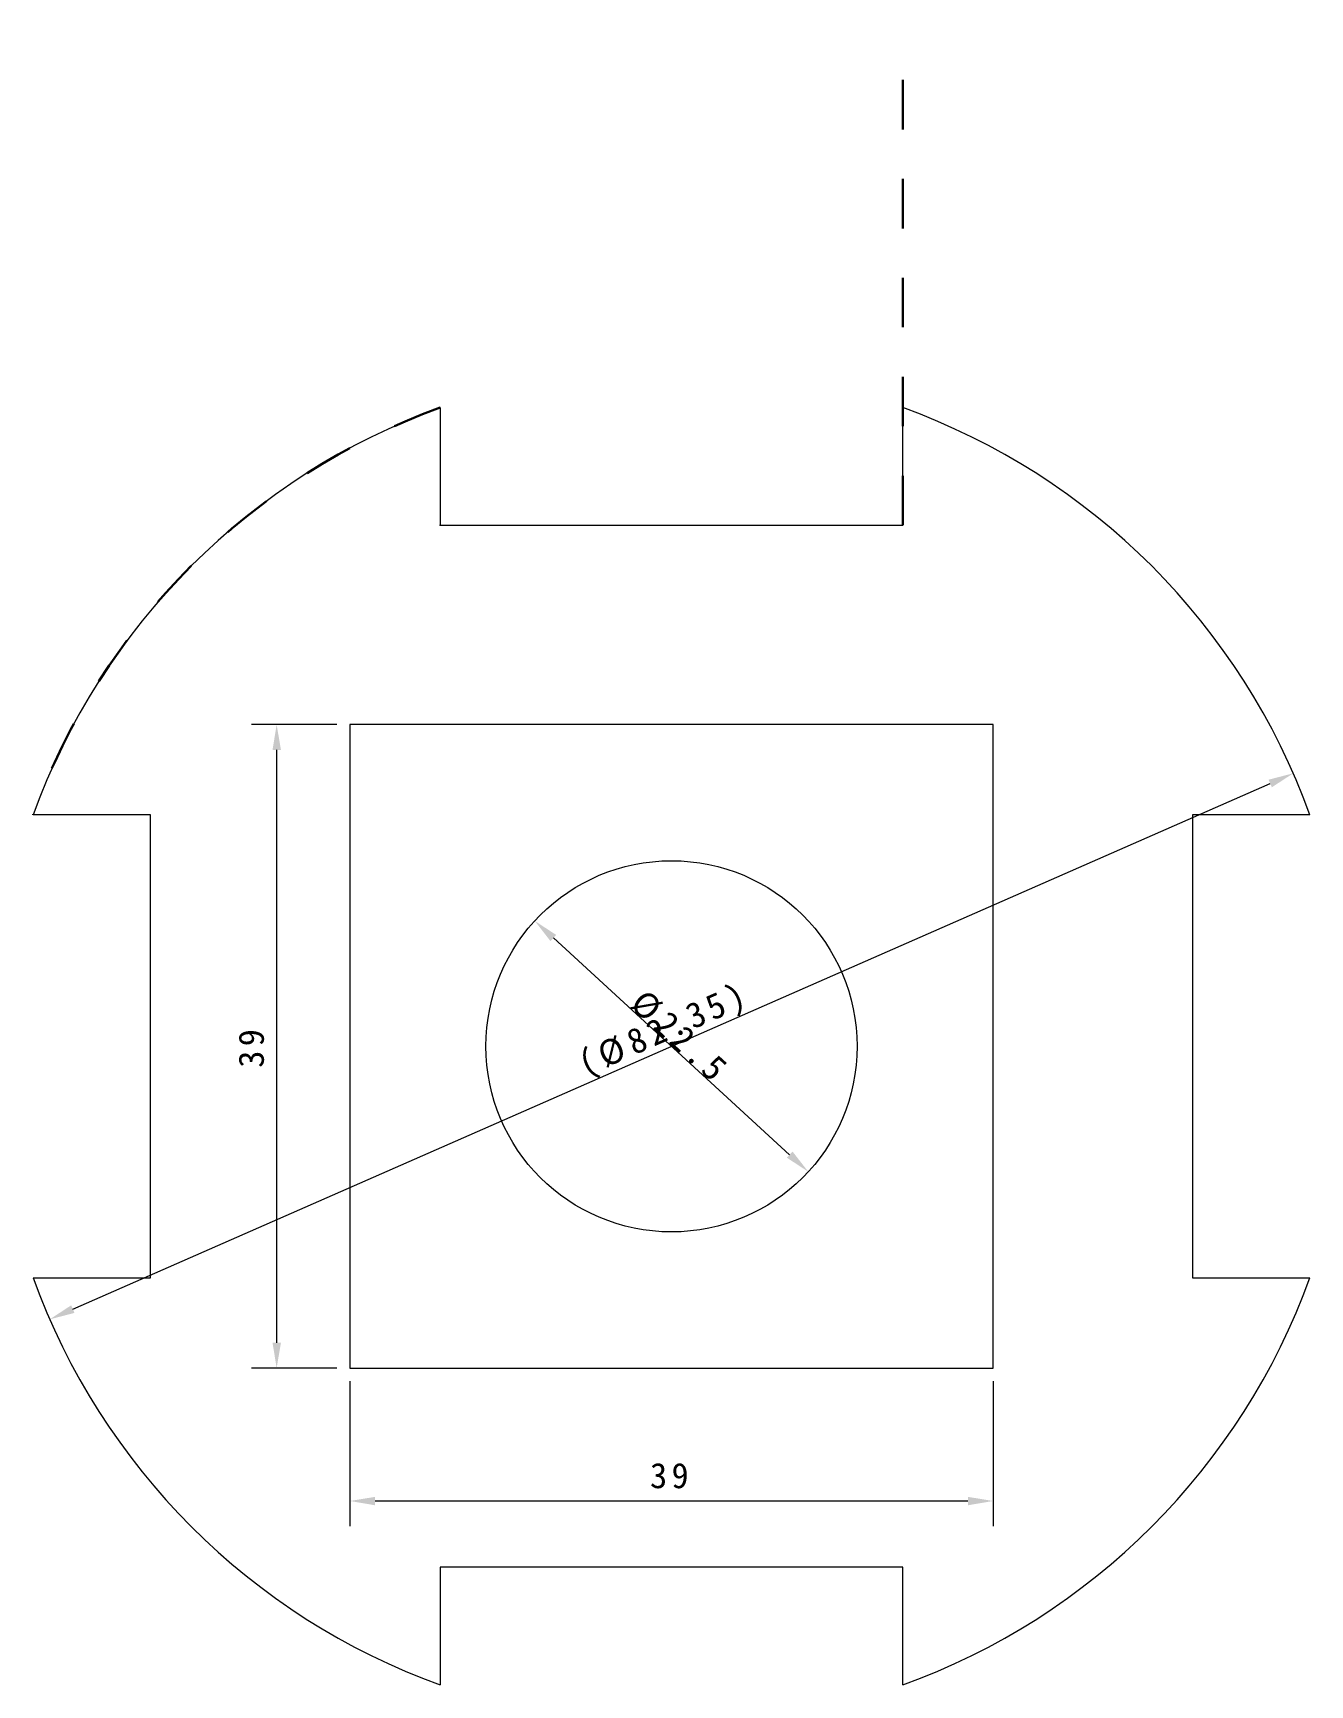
# Model space of a CAD drawing. Header units: millimetres. Extents: x -39 to 39, y -39 to 61.
import ezdxf

# ---------------------------------------------------------------- set-up
doc = ezdxf.new("R2010")
doc.units = ezdxf.units.MM
doc.header["$MEASUREMENT"] = 0
doc.linetypes.add('DASHED', pattern=[6, 3, -3])
doc.linetypes.add('DOT', pattern=[2.2, 0.2, -2])
doc.dimstyles.get("Standard").update_dxf_attribs({"dimtxt": 0.18, "dimasz": 0.18, "dimexe": 0.18, "dimexo": 0.0625, "dimgap": 0.09, "dimtad": 0, "dimtih": 1, "dimtoh": 1, "dimdec": 4, "dimzin": 0, "dimdsep": 46, "dimtxsty": 'Standard', "dimcen": 0.09, "dimadec": 0, "dimazin": 0, "dimtfac": 1, "dimtdec": 4, "dimtofl": 0, "dimtmove": 0, "dimatfit": 3, "dimfxl": 1, "dimtolj": 1, "dimtzin": 0, "dimarcsym": 0})

# ---------------------------------------------------------------- blocks, each defined once
blk = doc.blocks.new('*D1')
at = {"color": 7, "linetype": 'Continuous', "lineweight": 5}
blk.add_line((-36.3, -15.93), (36.3, 15.93), dxfattribs=at)
at = {"color": 7}
for points in [[(36.4, 15.7), (36.2, 16.16), (37.7, 16.55)], [(-36.4, -15.7), (-36.2, -16.16), (-37.7, -16.55)]]:
    blk.add_solid(points, dxfattribs=at)
at = {"layer": 'Defpoints', "color": 0}
for p in [(37.7, 16.55), (-37.7, -16.55)]:
    blk.add_point(p, dxfattribs=at)
at = {"color": 7, "lineweight": -3, "insert": (-0.4, 0.89), "char_height": 1.5316, "attachment_point": 5, "rotation": 23.6941}
blk.add_mtext('\\A1;{\\l\\f宋体|b0|i0;\\pxsm1;\\T1.25;\\W1;\\f宋体;({\\l\\f宋体|b0|i0;%%c}82.35)}', dxfattribs=at)
blk = doc.blocks.new('*D2')
at = {"color": 44, "linetype": 'Continuous', "lineweight": 5}
for p, q in [((-20.29, 19.5), (-25.47, 19.5)), ((-23.94, 17.97), (-23.94, -17.97)), ((-20.29, -19.5), (-25.47, -19.5))]:
    blk.add_line(p, q, dxfattribs=at)
at = {"color": 44}
for points in [[(-23.68, 17.97), (-24.19, 17.97), (-23.94, 19.5)], [(-24.19, -17.97), (-23.68, -17.97), (-23.94, -19.5)]]:
    blk.add_solid(points, dxfattribs=at)
at = {"layer": 'Defpoints', "color": 0}
for p in [(-19.5, 19.5), (-23.94, -19.5), (-19.5, -19.5)]:
    blk.add_point(p, dxfattribs=at)
at = {"color": 44, "lineweight": -3, "insert": (-25.47, 0), "char_height": 1.5316, "attachment_point": 5, "rotation": 90}
blk.add_mtext('\\A1;{\\l\\f宋体|b0|i0;\\pxsm1;\\T1.25;\\W1;\\f宋体;39}', dxfattribs=at)
blk = doc.blocks.new('*D3')
at = {"color": 44, "linetype": 'Continuous', "lineweight": 5}
for p, q in [((-19.5, -20.29), (-19.5, -29.09)), ((19.5, -20.29), (19.5, -29.09)), ((-17.97, -27.56), (17.97, -27.56))]:
    blk.add_line(p, q, dxfattribs=at)
at = {"color": 44}
for points in [[(-17.97, -27.31), (-17.97, -27.82), (-19.5, -27.56)], [(17.97, -27.82), (17.97, -27.31), (19.5, -27.56)]]:
    blk.add_solid(points, dxfattribs=at)
at = {"layer": 'Defpoints', "color": 0}
for p in [(-19.5, -19.5), (19.5, -19.5), (19.5, -27.56)]:
    blk.add_point(p, dxfattribs=at)
at = {"color": 44, "lineweight": -3, "insert": (0, -26.03), "char_height": 1.5316, "attachment_point": 5}
blk.add_mtext('\\A1;{\\l\\f宋体|b0|i0;\\pxsm1;\\T1.25;\\W1;\\f宋体;39}', dxfattribs=at)
blk = doc.blocks.new('*D4')
at = {"color": 44, "linetype": 'Continuous', "lineweight": 5}
blk.add_line((7.16, -6.57), (-7.16, 6.57), dxfattribs=at)
at = {"color": 44}
for points in [[(-6.99, 6.75), (-7.34, 6.38), (-8.29, 7.6)], [(6.99, -6.75), (7.34, -6.38), (8.29, -7.6)]]:
    blk.add_solid(points, dxfattribs=at)
at = {"layer": 'Defpoints', "color": 0}
for p in [(-8.29, 7.6), (8.29, -7.6)]:
    blk.add_point(p, dxfattribs=at)
at = {"color": 44, "lineweight": -3, "insert": (0.52, 0.56), "char_height": 1.5316, "attachment_point": 5, "rotation": 317.4923}
blk.add_mtext('\\A1;{\\l\\f宋体|b0|i0;\\pxsm1;\\T1.25;\\W1;\\f宋体;{\\l\\f宋体|b0|i0;%%c}22.5}', dxfattribs=at)

msp = doc.modelspace()

# ---------------------------------------------------------------- linework, layer by layer
at = {"color": 6, "linetype": 'DASHED', "lineweight": 30, "true_color": 0xff00ff}
msp.add_line((14.025, 31.581), (14.025, 61.419), dxfattribs=at)
at = {"color": 7, "linetype": 'Continuous', "lineweight": 20}
for p, q in [((-14.025, 38.711), (-14.025, 31.581)), ((14.025, 31.581), (14.025, 38.711)), ((-14.025, 31.581), (14.025, 31.581)), ((19.5, 19.5), (-19.5, 19.5)), ((-19.5, 19.5), (-19.5, -19.5)), ((19.5, -19.5), (19.5, 19.5)), ((-31.581, 14.025), (-38.711, 14.025)), ((-31.581, -14.025), (-31.581, 14.025)), ((38.711, 14.025), (31.581, 14.025)), ((31.581, 14.025), (31.581, -14.025)), ((-38.711, -14.025), (-31.581, -14.025)), ((31.581, -14.025), (38.711, -14.025)), ((-19.5, -19.5), (19.5, -19.5)), ((14.025, -31.581), (-14.025, -31.581)), ((-14.025, -31.581), (-14.025, -38.711)), ((14.025, -38.711), (14.025, -31.581))]:
    msp.add_line(p, q, dxfattribs=at)
msp.add_circle((0, 0), 11.25, dxfattribs=at)
for start, end in [(109.91528, 160.08472), (19.91528, 70.08472), (199.91528, 250.08472), (289.91528, 340.08472)]:
    msp.add_arc((0, 0), 41.174, start, end, dxfattribs=at)
at = {"color": 6, "linetype": 'DASHED', "lineweight": 30, "true_color": 0xff00ff}
msp.add_arc((0, 0), 41.174, 109.91528, 160.08472, dxfattribs=at)
at = {"color": 6, "linetype": 'Continuous', "lineweight": 5, "true_color": 0xff00ff}
msp.add_point((-14.025, 31.581), dxfattribs=at)
at = {"color": 7, "linetype": 'Continuous', "lineweight": 5}
msp.add_point((0, 0), dxfattribs=at)
at = {"color": 7, "linetype": 'DOT', "lineweight": 5}
msp.add_point((0, 0), dxfattribs=at)

# ---------------------------------------------------------------- dimensions: what is measured, and where the dimension line sits
at = {"color": 44, "linetype": 'Continuous', "lineweight": -3, "true_color": 0xa06000}
dim = msp.add_linear_dim(base=(-23.937, -19.5), p1=(-19.5, 19.5), p2=(-19.5, -19.5), angle=270, text='{\\l\\f宋体|b0|i0;\\pxsm1;\\T1.25;\\W1;\\f宋体;<>}', dimstyle='Standard', override={"dimscale": 0.5, "dimtxt": 3.06324, "dimasz": 3.06324, "dimexe": 3.06324, "dimexo": 1.5875, "dimgap": 1.53162, "dimtad": 1, "dimtih": 0, "dimtoh": 0, "dimdec": 2, "dimlfac": 1, "dimrnd": 0, "dimzin": 8, "dimdsep": 0, "dimlunit": 2, "dimpost": '<>', "dimsah": 1, "dimtsz": 0, "dimcen": -4.254534, "dimdle": 3.06324, "dimse1": 0, "dimse2": 0, "dimsd1": 0, "dimsd2": 0, "dimclrd": 44, "dimclre": 44, "dimclrt": 44, "dimaunit": 0, "dimadec": 0, "dimazin": 2, "dimtol": 0, "dimlim": 0, "dimtp": 0, "dimtm": 0, "dimtfac": 0.7, "dimtdec": 2, "dimtix": 0, "dimtofl": 1, "dimtmove": 0, "dimatfit": 2, "dimfrac": 2, "dimtzin": 0, "dimlwd": 5, "dimlwe": 5}, dxfattribs=at)
dim.commit()
dim.dimension.update_dxf_attribs({"geometry": '*D2', "text_midpoint": (-23.937, 0), "dimtype": 160})
for p1, p2, text, override, picture, middle in [((37.703, 16.546), (-37.703, -16.546), '{\\l\\f宋体|b0|i0;\\pxsm1;\\T1.25;\\W1;\\f宋体;(<>)}', {"dimscale": 0.5, "dimtxt": 3.06324, "dimasz": 3.06324, "dimexe": 3.06324, "dimexo": 1.5875, "dimgap": 1.53162, "dimtad": 1, "dimtih": 0, "dimtoh": 0, "dimdec": 2, "dimlfac": 1, "dimrnd": 0, "dimzin": 8, "dimdsep": 0, "dimlunit": 2, "dimpost": '{\\l\\f宋体|b0|i0;%%c}<>', "dimsah": 1, "dimtsz": 0, "dimcen": -4.254534, "dimdle": 3.06324, "dimse1": 0, "dimse2": 0, "dimsd1": 0, "dimsd2": 0, "dimclrd": 7, "dimclre": 7, "dimclrt": 7, "dimaunit": 0, "dimadec": 0, "dimazin": 2, "dimtol": 0, "dimlim": 0, "dimtp": 0, "dimtm": 0, "dimtfac": 0.7, "dimtdec": 2, "dimtix": 0, "dimtofl": 1, "dimtmove": 0, "dimatfit": 2, "dimfrac": 2, "dimtzin": 0, "dimlwd": 5, "dimlwe": 5}, '*D1', (0.304, -0.703)), ((-8.293, 7.601), (8.293, -7.601), '{\\l\\f宋体|b0|i0;\\pxsm1;\\T1.25;\\W1;\\f宋体;<>}', {"dimscale": 0.5, "dimtxt": 3.06324, "dimasz": 3.06324, "dimexe": 3.06324, "dimexo": 1.5875, "dimgap": 1.53162, "dimtad": 1, "dimtih": 0, "dimtoh": 0, "dimdec": 2, "dimlfac": 1, "dimrnd": 0, "dimzin": 8, "dimdsep": 0, "dimlunit": 2, "dimpost": '{\\l\\f宋体|b0|i0;%%c}<>', "dimsah": 1, "dimtsz": 0, "dimcen": -4.254534, "dimdle": 3.06324, "dimse1": 0, "dimse2": 0, "dimsd1": 0, "dimsd2": 0, "dimclrd": 44, "dimclre": 44, "dimclrt": 44, "dimaunit": 0, "dimadec": 0, "dimazin": 2, "dimtol": 0, "dimlim": 0, "dimtp": 0, "dimtm": 0, "dimtfac": 0.7, "dimtdec": 2, "dimtix": 0, "dimtofl": 1, "dimtmove": 0, "dimatfit": 2, "dimfrac": 2, "dimtzin": 0, "dimlwd": 5, "dimlwe": 5}, '*D4', (-0.514, -0.567))]:
    dim = msp.add_diameter_dim_2p(p1=p1, p2=p2, text=text, dimstyle='Standard', override=override, dxfattribs=at)
    dim.commit()
    dim.dimension.update_dxf_attribs({"geometry": picture, "text_midpoint": middle, "dimtype": 163})
dim = msp.add_linear_dim(base=(19.5, -27.563), p1=(-19.5, -19.5), p2=(19.5, -19.5), text='{\\l\\f宋体|b0|i0;\\pxsm1;\\T1.25;\\W1;\\f宋体;<>}', dimstyle='Standard', override={"dimscale": 0.5, "dimtxt": 3.06324, "dimasz": 3.06324, "dimexe": 3.06324, "dimexo": 1.5875, "dimgap": 1.53162, "dimtad": 1, "dimtih": 0, "dimtoh": 0, "dimdec": 2, "dimlfac": 1, "dimrnd": 0, "dimzin": 8, "dimdsep": 0, "dimlunit": 2, "dimpost": '<>', "dimsah": 1, "dimtsz": 0, "dimcen": -4.254534, "dimdle": 3.06324, "dimse1": 0, "dimse2": 0, "dimsd1": 0, "dimsd2": 0, "dimclrd": 44, "dimclre": 44, "dimclrt": 44, "dimaunit": 0, "dimadec": 0, "dimazin": 2, "dimtol": 0, "dimlim": 0, "dimtp": 0, "dimtm": 0, "dimtfac": 0.7, "dimtdec": 2, "dimtix": 0, "dimtofl": 1, "dimtmove": 0, "dimatfit": 2, "dimfrac": 2, "dimtzin": 0, "dimlwd": 5, "dimlwe": 5}, dxfattribs=at)
dim.commit()
dim.dimension.update_dxf_attribs({"geometry": '*D3', "text_midpoint": (0, -27.563), "dimtype": 160})

doc.saveas('drawing.dxf')
